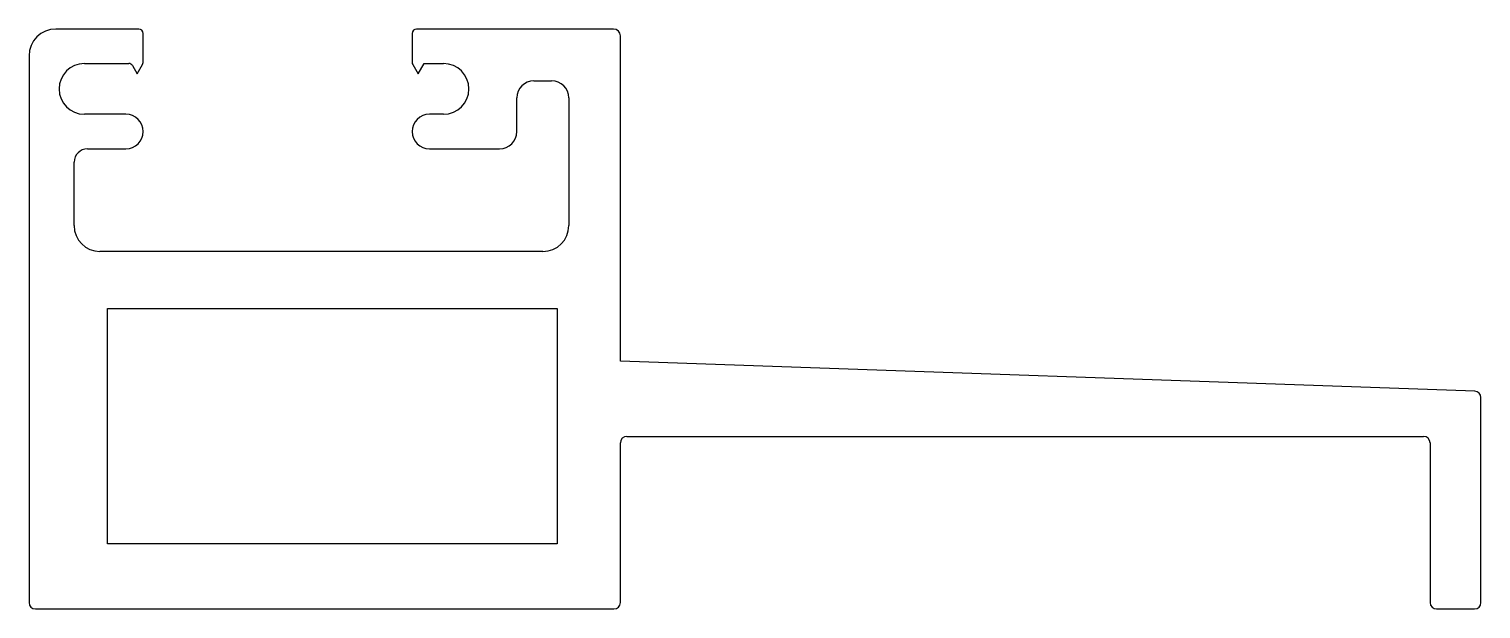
# Model space of a CAD drawing. Extents: x 2.1 to 87.8, y 2.8 to 37.
import ezdxf

# ---------------------------------------------------------------- set-up
doc = ezdxf.new("R2010")
doc.units = 0
doc.layers.get('0').update_dxf_attribs({"linetype": 'CONTINUOUS'})

msp = doc.modelspace()

# ---------------------------------------------------------------- linework, layer by layer
for p, q in [((8.58, 37.04), (3.69, 37.04)), ((36.59, 37.04), (24.963, 37.04)), ((8.834, 35.076), (8.834, 36.786)), ((24.709, 36.786), (24.709, 35.076)), ((36.996, 17.443), (36.996, 36.634)), ((2.103, 35.453), (2.103, 3.217)), ((5.372, 35.008), (7.983, 35.008)), ((8.203, 34.881), (8.482, 34.398)), ((8.482, 34.398), (8.8, 34.949)), ((24.743, 34.949), (25.061, 34.398)), ((25.061, 34.398), (25.413, 35.008)), ((25.413, 35.008), (26.557, 35.008)), ((31.897, 33.992), (32.932, 33.992)), ((30.881, 30.995), (30.881, 32.976)), ((33.948, 32.976), (33.948, 25.447)), ((7.818, 32.011), (5.372, 32.011)), ((26.557, 32.011), (25.725, 32.011)), ((4.762, 25.447), (4.762, 29.191)), ((5.55, 29.979), (7.818, 29.979)), ((25.725, 29.979), (29.865, 29.979)), ((32.424, 23.923), (6.286, 23.923)), ((6.742, 6.686), (6.742, 20.566)), ((6.742, 20.566), (33.272, 20.566)), ((33.272, 20.566), (33.272, 6.686)), ((87.403, 15.685), (36.996, 17.443)), ((87.771, 3.217), (87.771, 15.304)), ((37.377, 13.012), (84.39, 13.012)), ((36.996, 3.217), (36.996, 12.631)), ((84.771, 12.631), (84.771, 3.217)), ((33.272, 6.686), (6.742, 6.686)), ((2.484, 2.836), (36.615, 2.836)), ((85.152, 2.836), (87.39, 2.836))]:
    msp.add_line(p, q)
for centre, radius, start, end in [((3.69, 35.453), 1.588, 90, 180), ((8.58, 36.786), 0.254, 0, 90), ((24.963, 36.786), 0.254, 90, 180), ((36.59, 36.634), 0.406, 0, 90), ((5.372, 33.509), 1.499, 90, 180), ((7.983, 34.754), 0.254, 30, 90), ((8.58, 35.076), 0.254, 330, 360), ((24.963, 35.076), 0.254, 180, 210), ((26.557, 33.509), 1.499, 0, 90), ((5.372, 33.509), 1.499, 180, 270), ((26.557, 33.509), 1.499, 270, 0), ((31.897, 32.976), 1.016, 90, 180), ((32.932, 32.976), 1.016, 0, 90), ((7.818, 30.995), 1.016, 0, 90), ((25.725, 30.995), 1.016, 90, 180), ((7.818, 30.995), 1.016, 270, 360), ((25.725, 30.995), 1.016, 180, 270), ((29.865, 30.995), 1.016, 270, 0), ((5.55, 29.191), 0.787, 90, 180), ((6.286, 25.447), 1.524, 180, 270), ((32.424, 25.447), 1.524, 270, 360), ((87.39, 15.304), 0.381, 0, 88.07425), ((37.377, 12.631), 0.381, 90, 180), ((84.39, 12.631), 0.381, 360, 90), ((2.484, 3.217), 0.381, 180, 270), ((36.615, 3.217), 0.381, 270, 0), ((85.152, 3.217), 0.381, 180, 270), ((87.39, 3.217), 0.381, 270, 0)]:
    msp.add_arc(centre, radius, start, end)

doc.saveas('drawing.dxf')
